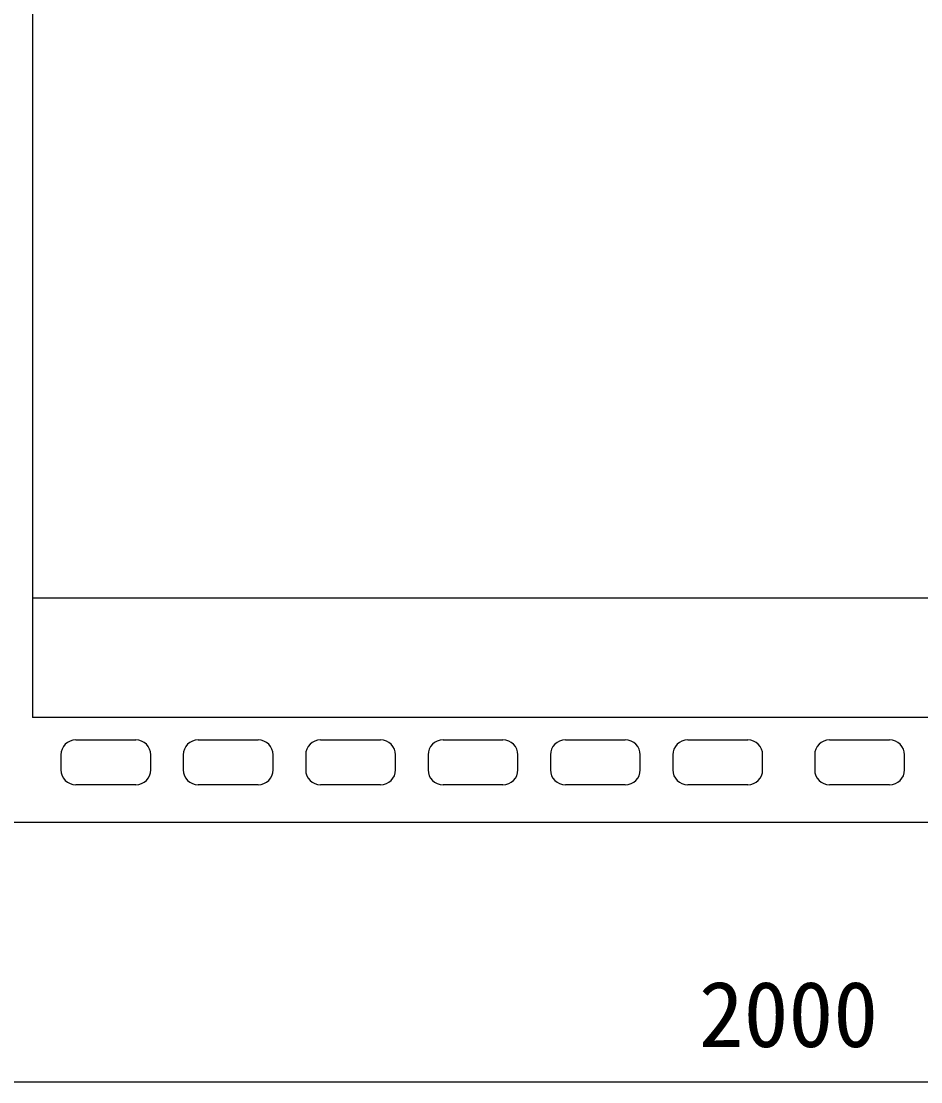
# Model space of a CAD drawing. Units: millimetres, scale not verified. Extents: x -16800 to 16800, y -5940 to 5940.
# Drawn here: x -9266 to -8666, y 2685 to 3393 of the extents above; entities that cross this region are included whole.
import ezdxf
from ezdxf.enums import TextEntityAlignment as Align

# ---------------------------------------------------------------- set-up
doc = ezdxf.new("R2010")
doc.units = ezdxf.units.MM
doc.header["$LTSCALE"] = 20
for name, color, linetype, lineweight in [('0-0_DIM', 7, 'Continuous', 25), ('0-2_HATCH', 6, 'Continuous', 25), ('0-5_OUTLINE', 3, 'Continuous', 25)]:
    doc.layers.add(name, color=color, linetype=linetype, lineweight=lineweight)
doc.styles.add('ＭＳ ゴシック', font='')
doc.styles.get('ＭＳ ゴシック').set_extended_font_data('MS Gothic')

msp = doc.modelspace()

# ---------------------------------------------------------------- linework, layer by layer
at = {"layer": '0-0_DIM'}
msp.add_line((-9753.83, 2684.53), (-7753.82, 2684.53), dxfattribs=at)
at = {"layer": '0-2_HATCH'}
for p, q in [((-9229.83, 2912.86), (-9189.83, 2912.86)), ((-9148.11, 2912.86), (-9108.11, 2912.86)), ((-9066.38, 2912.86), (-9026.38, 2912.86)), ((-8984.66, 2912.86), (-8944.66, 2912.86)), ((-8902.94, 2912.86), (-8862.94, 2912.86)), ((-8821.22, 2912.86), (-8781.22, 2912.86)), ((-8726.49, 2912.86), (-8686.49, 2912.86)), ((-9239.82, 2902.86), (-9239.82, 2892.86)), ((-9179.83, 2892.86), (-9179.83, 2902.86)), ((-9158.1, 2902.86), (-9158.1, 2892.86)), ((-9098.11, 2892.86), (-9098.11, 2902.86)), ((-9076.38, 2902.86), (-9076.38, 2892.86)), ((-9016.38, 2892.86), (-9016.38, 2902.86)), ((-8994.66, 2902.86), (-8994.66, 2892.86)), ((-8934.66, 2892.86), (-8934.66, 2902.86)), ((-8912.94, 2902.86), (-8912.94, 2892.86)), ((-8852.94, 2892.86), (-8852.94, 2902.86)), ((-8831.22, 2902.86), (-8831.22, 2892.86)), ((-8771.22, 2892.86), (-8771.22, 2902.86)), ((-8736.49, 2902.86), (-8736.49, 2892.86)), ((-8676.49, 2892.86), (-8676.49, 2902.86)), ((-9189.83, 2882.86), (-9229.83, 2882.86)), ((-9108.11, 2882.86), (-9148.11, 2882.86)), ((-9026.38, 2882.86), (-9066.38, 2882.86)), ((-8944.66, 2882.86), (-8984.66, 2882.86)), ((-8862.94, 2882.86), (-8902.94, 2882.86)), ((-8781.22, 2882.86), (-8821.22, 2882.86)), ((-8686.49, 2882.86), (-8726.49, 2882.86))]:
    msp.add_line(p, q, dxfattribs=at)
for centre, start, end in [((-9229.83, 2902.86), 90, 180), ((-9189.83, 2902.86), 0, 90), ((-9148.11, 2902.86), 90, 180), ((-9108.11, 2902.86), 0, 90), ((-9066.38, 2902.86), 90, 180), ((-9026.38, 2902.86), 0, 90), ((-8984.66, 2902.86), 90, 180), ((-8944.66, 2902.86), 0, 90), ((-8902.94, 2902.86), 90, 180), ((-8862.94, 2902.86), 0, 90), ((-8821.22, 2902.86), 90, 180), ((-8781.22, 2902.86), 0, 90), ((-8726.49, 2902.86), 90, 180), ((-8686.49, 2902.86), 0, 90), ((-9229.83, 2892.86), 180, 270), ((-9189.83, 2892.86), 270, 0), ((-9148.11, 2892.86), 180, 270), ((-9108.11, 2892.86), 270, 0), ((-9066.38, 2892.86), 180, 270), ((-9026.38, 2892.86), 270, 0), ((-8984.66, 2892.86), 180, 270), ((-8944.66, 2892.86), 270, 0), ((-8902.94, 2892.86), 180, 270), ((-8862.94, 2892.86), 270, 0), ((-8821.22, 2892.86), 180, 270), ((-8781.22, 2892.86), 270, 0), ((-8726.49, 2892.86), 180, 270), ((-8686.49, 2892.86), 270, 0)]:
    msp.add_arc(centre, 10, start, end, dxfattribs=at)
at = {"layer": '0-5_OUTLINE'}
for p, q in [((-9258.82, 3757.86), (-9258.82, 2927.86)), ((-9258.82, 3007.86), (-8248.82, 3007.86)), ((-8248.82, 2927.86), (-9258.82, 2927.86)), ((-9753.82, 2857.86), (-7753.83, 2857.86))]:
    msp.add_line(p, q, dxfattribs=at)

# ---------------------------------------------------------------- texts
at = {"layer": '0-0_DIM', "style": 'ＭＳ ゴシック'}
msp.add_text('2000', height=43.99, dxfattribs=at).set_placement((-8813.82, 2694.53), align=Align.BOTTOM_LEFT)

doc.saveas('drawing.dxf')
